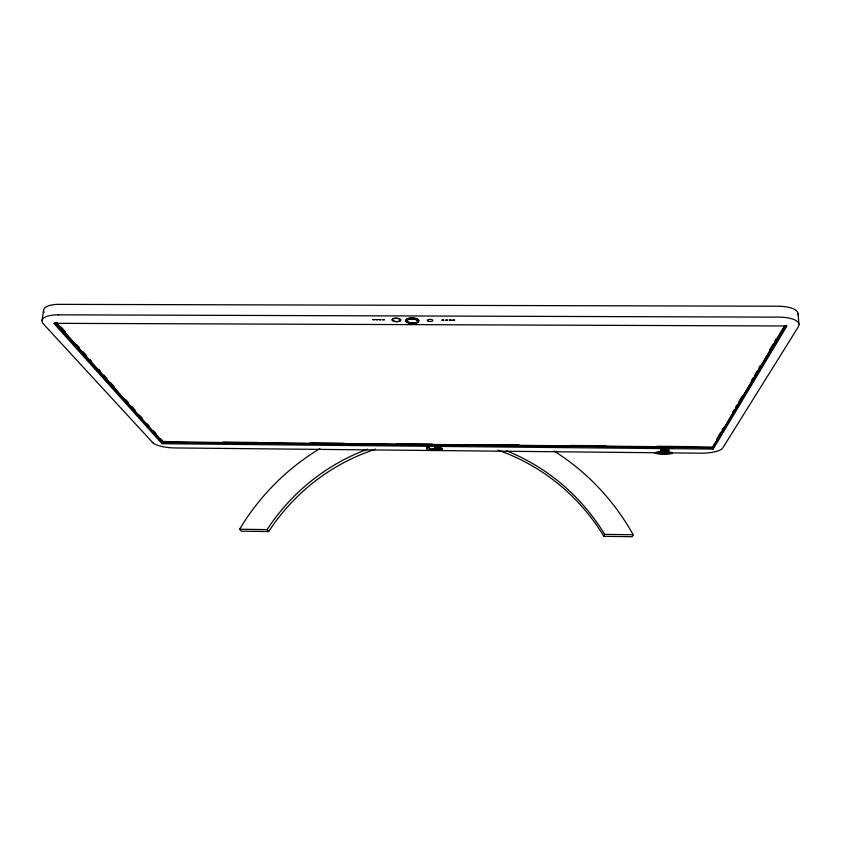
<?xml version="1.0" encoding="UTF-8"?>
<svg xmlns="http://www.w3.org/2000/svg" width="841" height="841" viewBox="0 0 841 841"><rect width="100%" height="100%" fill="white"/><g stroke="black" fill="none" stroke-linecap="round" stroke-linejoin="round"><path stroke-width="1.26" d="M441.62 448.684L436.479 448.852L437.877 449.809A2.47 0.715 1.4 0 0 439.013 449.788L439.78 449.483L438.214 449.462L438.161 448.295L441.788 448.327L441.903 449.977L436.006 450.145A3.091 0.894 1.4 0 1 434.902 449.861L434.061 449.126L434.471 448.505A3.269 0.946 1.4 0 1 435.449 448.179L441.62 448.684L440.474 447.475L435.47 447.465A3.269 0.946 1.4 0 0 434.482 447.78L434.419 448.873M438.865 448.579C438.802 446.308 434.398 449.02 437.888 449.094A2.47 0.715 1.4 0 0 439.034 449.073L439.801 448.768L438.161 448.295M439.359 448.779L438.876 447.864M439.811 449.693L439.801 448.768M441.788 448.327L441.767 449.041L438.214 449.462M441.903 449.977L441.924 449.262L440.968 449.43M433.462 450.208L433.388 448.957L429.74 448.915L429.446 447.254L427.091 447.233L427.48 450.156L433.462 450.208L429.719 449.641L429.446 447.254M427.48 450.156L427.091 447.233M429.719 449.641L429.74 448.915M162.019 443.691L53.824 323.322L786.945 325.993L713.179 449.073L162.019 443.691L162.155 442.387L54.928 322.629M784.968 325.751L712.516 447.528L162.649 442.198L56.179 322.576M42.05 320.579L43.553 310.161M603.87 536.306L604.637 534.35L633.168 534.75L632.201 536.705L603.87 536.306A203.837 201.052 89.8 0 0 498.082 450.166M662.95 449.998C662.813 446.855 669.814 447.107 666.398 450.366L662.95 449.998L667.239 449.399A3.217 0.904 -1.7 0 1 666.64 450.681A3.217 0.904 -1.7 0 1 662.14 450.639A3.217 0.904 -1.7 0 1 662.729 449.357L663.297 449.241L662.74 449.683A3.217 0.904 -1.7 0 0 662.151 450.976A3.217 0.904 -1.7 0 0 666.65 451.018A3.217 0.904 -1.7 0 0 667.249 449.735L666.745 449.273M663.507 449.872L664.285 448.179L666.755 448.2L665.977 450.229L663.507 449.872L665.956 449.893L666.755 448.2M663.517 450.198L664.285 448.179M662.119 451.028A4.216 1.188 -1.7 0 1 663.076 448.968L663.086 449.294A4.216 1.188 -1.7 0 0 661.142 451.081A4.216 1.188 -1.7 0 0 667.533 451.144A4.216 1.188 -1.7 0 0 667.27 449.336L667.312 448.064M716.805 438.918L720.821 432.158M722.156 429.898L723.491 427.638M732.847 411.859L734.193 409.599M735.528 407.349L736.863 405.089M738.871 401.704L742.214 396.069M751.57 380.279L752.905 378.019M754.913 374.644L756.911 371.259M758.918 367.874L760.253 365.614M769.62 349.835L772.963 344.19M774.96 340.805L776.296 338.555M712.516 447.528L784.264 326.455M713.179 449.073L713.105 447.727L786.135 325.393M440.127 449.525L436.027 449.43M58.555 314.818L55.538 314.891A24.831 8.599 8.1 0 0 43.543 324.121L152.831 442.744M58.029 314.828L778.808 317.141A25.64 9.262 -5 0 1 798.267 326.918L722.682 448.095A18.954 5.309 -2.3 0 1 700.952 453.194L671.885 452.9A9.356 2.607 -1.7 0 0 664.222 451.333A9.356 2.607 -1.7 0 0 655.171 452.731L174.886 447.948A18.376 5.057 5.1 0 1 153.409 443.249L152.631 442.566M170.933 441.588L163.049 441.514L160.442 438.582M223.475 442.103L257.63 442.429M310.171 442.934L344.326 443.26M396.868 443.775L432.337 444.111M483.564 444.605L519.034 444.952M570.261 445.446L605.73 445.783M656.958 446.277L692.427 446.624M162.681 441.872L712.506 447.191M162.155 442.387L713.105 447.727M663.875 448.369L667.333 448.4M427.07 447.959L429.425 447.98M429.888 449.462L433.483 449.493L433.388 448.957M375.559 449.157A203.911 200.021 -75.7 0 0 268.668 531.554L241.356 531.165L239.611 529.22L267.102 529.609A205.33 201.451 -75.3 0 1 367.506 449.189M666.892 448.957L667.26 449.01A4.216 1.188 -1.7 0 1 668.753 450.219A4.216 1.188 -1.7 0 1 665.22 451.175M56.126 322.986L162.649 442.198M56.841 322.292L58.576 324.248M61.193 327.181L65.545 332.058M76.857 344.768L79.474 347.701M82.954 351.612L86.434 355.512M89.924 359.422L91.658 361.378M98.628 369.199L100.363 371.154M103.853 375.065L107.333 378.976M110.812 382.876L114.292 386.786M125.614 399.496L128.231 402.429M131.711 406.329L135.191 410.24M139.543 415.128L142.161 418.061M147.385 423.927L149.12 425.882M153.472 430.771L156.09 433.693M267.102 529.609L268.668 531.554M798.056 313.63L798.95 324.437M671.885 452.9L671.917 453.562A21.467 6.076 -1.8 0 1 655.192 453.394L655.171 452.731M44.121 312.537A24.757 8.757 8.3 0 1 57.02 304.358L777.967 306.219A25.556 9.44 -5.1 0 1 797.941 314.881M408.074 322.166A6.486 2.523 2 0 1 407.454 318.571A6.486 2.523 2 0 1 416.61 318.602A6.486 2.523 2 0 1 417.189 322.198M411.07 322.828A6.486 2.523 2 0 1 409.483 322.566M410.492 318.676A5.645 2.197 2 0 1 417.966 321.02A5.645 2.197 2 0 1 410.282 322.807A5.645 2.197 2 0 1 408.064 319.244M411.06 323.249A6.486 2.523 2 0 1 406.771 319.338A6.486 2.523 2 0 1 417.378 319.37A6.486 2.523 2 0 1 414.392 323.259M410.345 318.508A6.097 2.376 2 0 1 418.376 321.241A6.097 2.376 2 0 1 409.168 322.755A6.097 2.376 2 0 1 408.915 318.739M655.192 453.394A9.356 2.607 -1.7 0 1 664.253 451.995A9.356 2.607 -1.7 0 1 671.917 453.562M553.998 450.976A234.313 230.76 -89 0 1 633.168 534.75M506.545 450.829A205.246 202.502 -89.9 0 1 604.637 534.35M239.611 529.22A234.492 229.772 -78.3 0 1 319.832 448.674M372.941 319.569L374.781 319.664L372.941 319.569M376.011 319.601L377.84 319.696L376.011 319.601M379.186 319.622L381.005 319.822L379.249 319.538M382.466 319.654L384.305 319.748L382.466 319.654M441.977 320.053L443.817 320.158L441.977 320.053M445.825 320.085L447.664 320.19L445.825 320.085M449.399 320.064L451.228 320.169L449.399 320.064M452.773 320.085L454.603 320.179L452.773 320.085M428.269 321.167A2.754 1.072 1.6 0 0 432.81 320.694A2.754 1.072 1.6 0 0 429.278 319.37A2.754 1.072 1.6 0 0 428.269 321.167M393.546 321.136A4.384 1.714 2.3 0 0 400.715 320.4A4.384 1.714 2.3 0 0 394.965 318.276A4.384 1.714 2.3 0 0 393.546 321.136M408.263 322.902A6.097 2.376 2 0 0 418.282 321.882A6.097 2.376 2 0 0 410.376 318.928A6.097 2.376 2 0 0 408.263 322.902M408.558 322.776A5.656 2.197 2 0 0 417.84 321.84A5.656 2.197 2 0 0 410.513 319.096A5.656 2.197 2 0 0 408.558 322.776M393.683 321.083A4.184 1.629 2.3 0 0 400.516 320.379A4.184 1.629 2.3 0 0 395.028 318.35A4.184 1.629 2.3 0 0 393.683 321.083M663.991 452.395A7.096 1.976 -1.7 0 0 657.21 453.415A19.806 5.603 -1.8 0 0 669.751 453.541A7.096 1.976 -1.7 0 0 663.991 452.395"/></g></svg>
